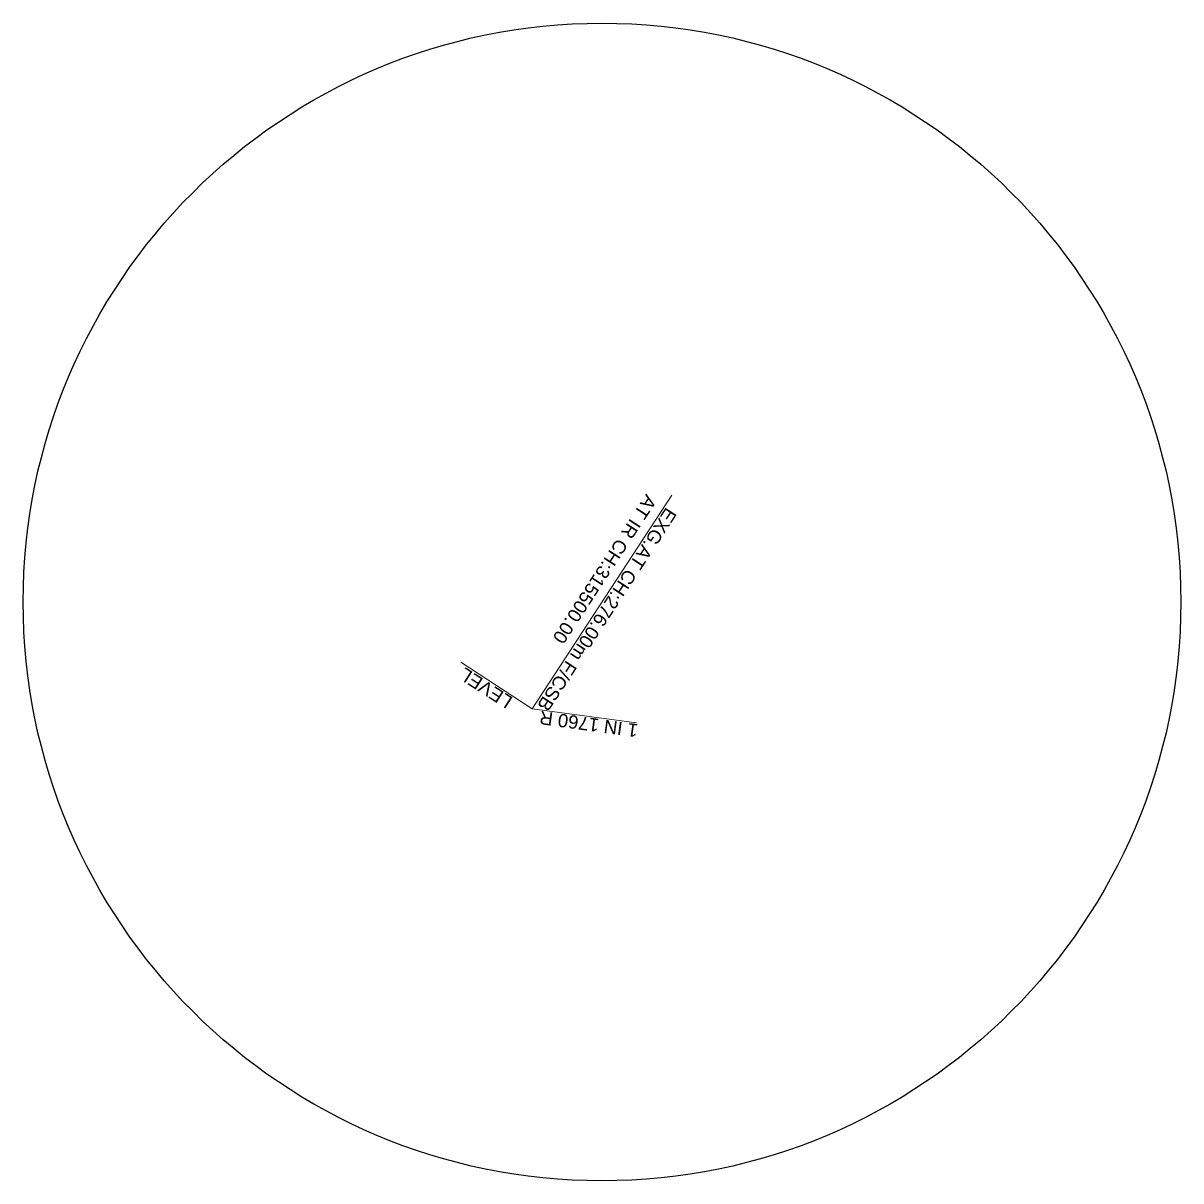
# Model space of a CAD drawing. Header units: metres. Extents: x 658484 to 662957, y 3366848 to 3369569.
# Drawn here: x 662739.4 to 662957, y 3367293.4 to 3367511 of the extents above; entities that cross this region are included whole.
import ezdxf

# ---------------------------------------------------------------- set-up
doc = ezdxf.new("R2010")
doc.units = ezdxf.units.M
doc.header["$MEASUREMENT"] = 0
doc.layers.add('EXG GRADES IN STATION', color=7, linetype='Continuous', lineweight=0)
doc.styles.add('Style-Arial', font='arial.ttf')

msp = doc.modelspace()

# ---------------------------------------------------------------- linework, layer by layer
at = {"color": 1}
msp.add_circle((662848.2435, 3367402.1705), 108.7954, dxfattribs=at)
at = {"layer": 'EXG GRADES IN STATION', "color": 0, "linetype": 'Continuous', "lineweight": 0}
msp.add_line((662861.3418, 3367422.2672), (662835.1452, 3367382.0738), dxfattribs=at)
at = {"layer": 'EXG GRADES IN STATION', "color": 0, "linetype": 'Continuous', "lineweight": 0, "flags": 128}
for points in [[(662835.1452, 3367382.0738), (662821.688, 3367390.8402)], [(662854.7467, 3367379.444), (662854.7381, 3367379.4449), (662835.1452, 3367382.0738)]]:
    msp.add_lwpolyline(points, dxfattribs=at)

# ---------------------------------------------------------------- texts
at = {"layer": 'EXG GRADES IN STATION', "color": 0, "lineweight": 0, "insert": (662859.4717, 3367420.6834), "char_height": 2.5, "attachment_point": 4, "rotation": 236.913966, "line_spacing_factor": 1.08, "style": 'Style-Arial'}
msp.add_mtext('EXG.AT CH:276.00m F/CSB\\PAT IR CH:315500.00', dxfattribs=at)
at = {"layer": 'EXG GRADES IN STATION', "color": 0, "lineweight": 13, "char_height": 2.5, "attachment_point": 7, "line_spacing_factor": 0.84, "style": 'Style-Arial'}
for s, insert, rotation in [('LEVEL', (662831.6518, 3367384.102), 147.331514), ('1 IN 1760 R', (662855.1457, 3367379.2107), 172.156888)]:
    msp.add_mtext(s, dxfattribs=dict(at, insert=insert, rotation=rotation))

doc.saveas('drawing.dxf')
